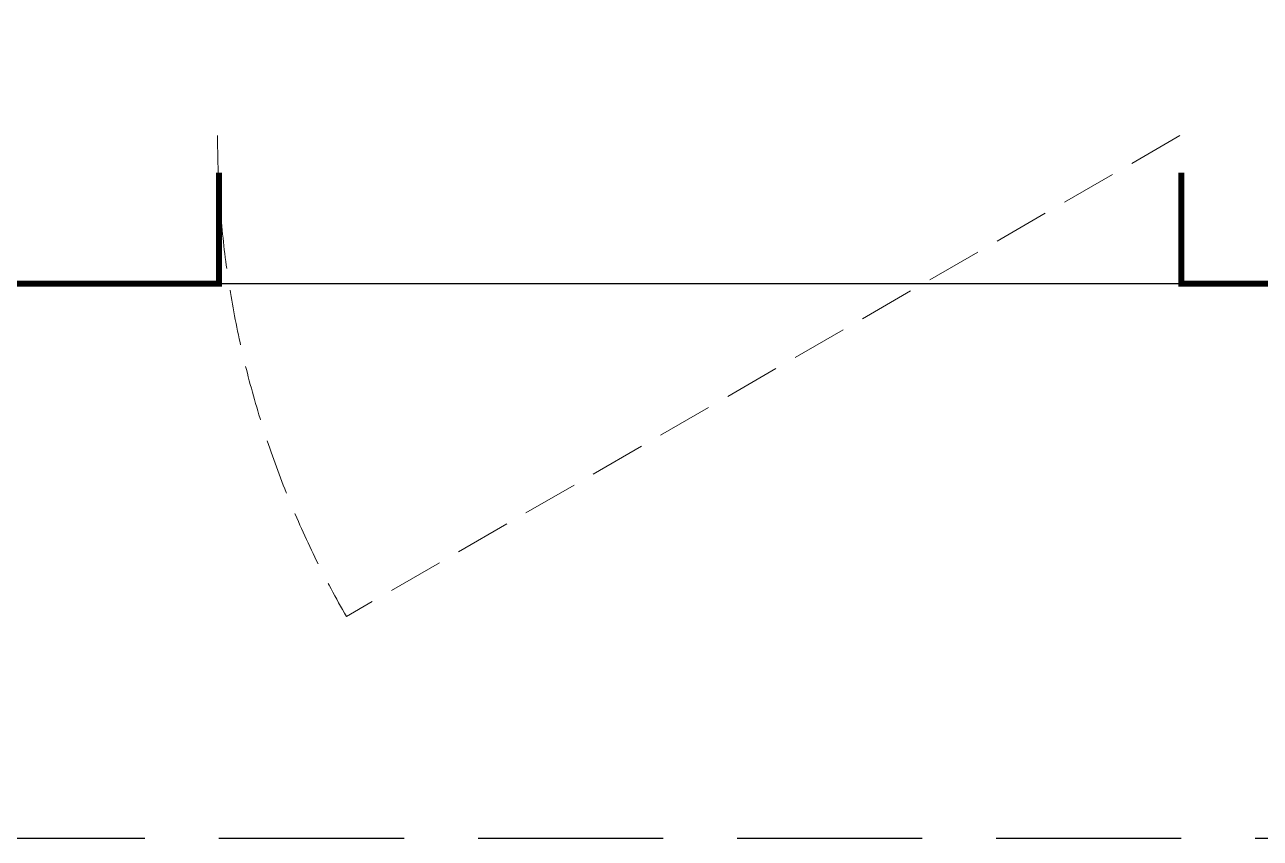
# Model space of a CAD drawing. Extents: x 3002737 to 4077523, y -995787 to -7267.
# Drawn here: x 3440042 to 3441711, y -930343 to -929243 of the extents above; entities that cross this region are included whole.
import ezdxf

# ---------------------------------------------------------------- set-up
doc = ezdxf.new("R2010")
doc.units = 0
doc.header["$LTSCALE"] = 1000
doc.header["$MEASUREMENT"] = 0
doc.linetypes.add('DASH', pattern=[0.35, 0.25, -0.1])
doc.layers.get('0').update_dxf_attribs({"linetype": 'CONTINUOUS'})
for name, color, linetype in [('!!电气', 1, 'CONTINUOUS'), ('卫生间', 6, 'CONTINUOUS'), ('看线', 185, 'CONTINUOUS')]:
    doc.layers.add(name, color=color, linetype=linetype)
doc.layers.add('WINDOW', color=146, linetype='CONTINUOUS', lineweight=20)

# ---------------------------------------------------------------- blocks, each defined once
blk = doc.blocks.new('A$C148B7D8E')
at = {"layer": '卫生间', "color": 252, "linetype": 'DASH'}
blk.add_lwpolyline([(16100, 14000), (16100, 15400), (7700, 15400), (7700, 10800), (7300, 10800), (7300, 10000), (900, 10000), (900, 9000), (-900, 9000), (-900, -900), (1750, -900), (1750, -2100), (23450, -2100), (23450, -900), (25100, -900)], dxfattribs=at)
blk = doc.blocks.new('A$C5F341E43')
at = {"color": 252, "const_width": 8}
for points in [[(8350, -100), (8350, -250), (8650, -250), (8650, -100)], [(9950, -100), (9950, -250), (10250, -250), (10250, -100)]]:
    blk.add_lwpolyline(points, dxfattribs=at)
at = {"layer": 'WINDOW', "color": 252, "linetype": 'DASH', "ltscale": 0.3}
blk.add_lwpolyline([(9948.1, -50), (8822.2, -700, -0.131652), (8648.1, -50)], format="xyb", dxfattribs=at)
at = {"layer": '看线', "color": 252, "ltscale": 0.5}
blk.add_lwpolyline([(8650, -250), (9950, -250)], dxfattribs=at)
at = {"color": 252}
blk.add_blockref('A$C148B7D8E', (-100, 1100), dxfattribs=at)

msp = doc.modelspace()

# ---------------------------------------------------------------- block references
at = {"layer": '!!电气'}
msp.add_blockref('A$C5F341E43', (3431654.3, -929343.2), dxfattribs=at)

doc.saveas('drawing.dxf')
